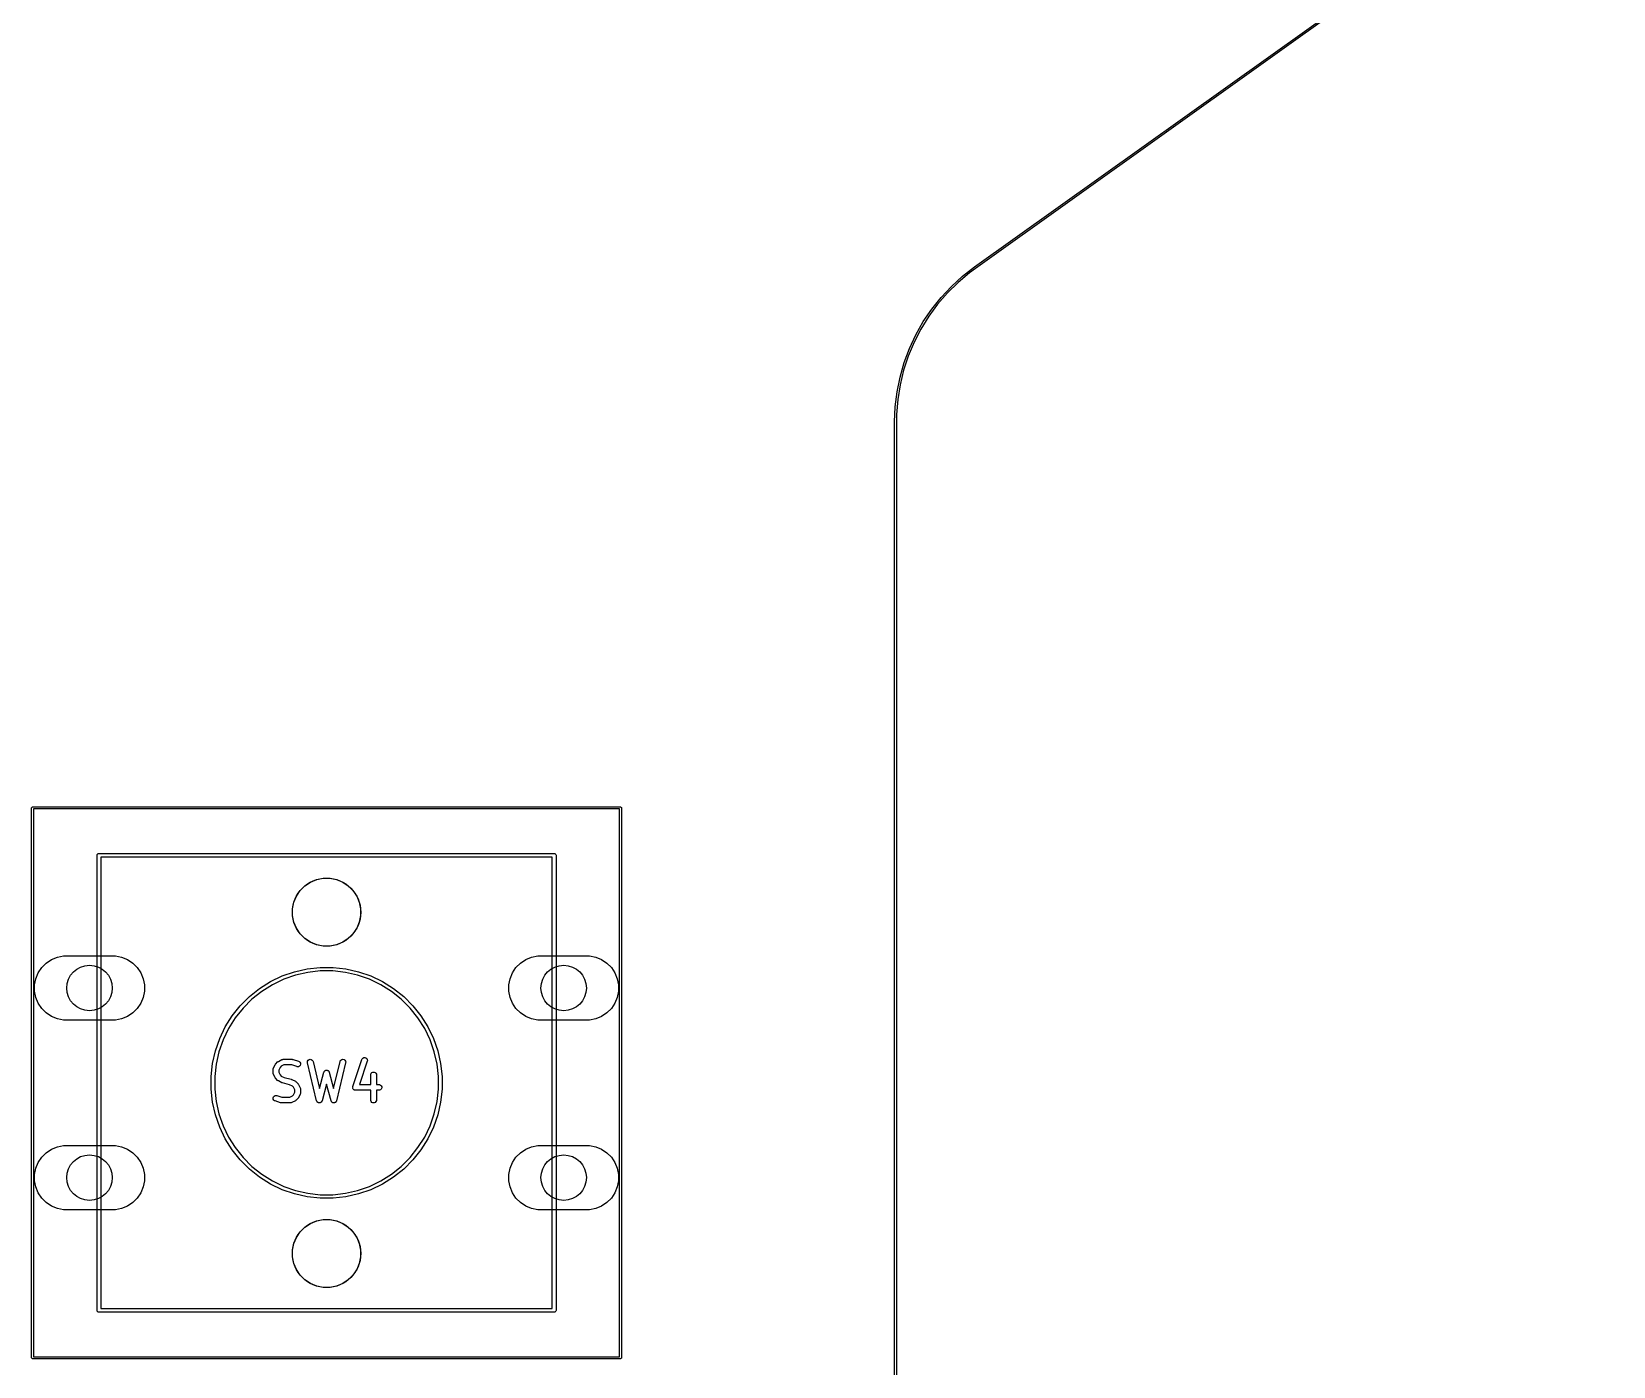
# Model space of a CAD drawing. Header units: millimetres. Extents: x 67 to 156, y -133 to -24.
# Drawn here: x 112.22 to 153.92, y -107.48 to -72.28 of the extents above; entities that cross this region are included whole.
import ezdxf

# ---------------------------------------------------------------- set-up
doc = ezdxf.new("R2010")
doc.units = ezdxf.units.MM
for name, color, linetype, true_color in [('B.Mask', 4, 'CONTINUOUS', 0x02ffee), ('Edge.Cuts', 254, 'CONTINUOUS', 0xd0d2cd), ('F.Courtyard', 6, 'CONTINUOUS', 0xff26e2), ('F.Fab', 9, 'CONTINUOUS', 0xafafaf), ('User.1', 9, 'CONTINUOUS', 0xc2c2c2)]:
    doc.layers.add(name, color=color, linetype=linetype, true_color=true_color)

msp = doc.modelspace()

# ---------------------------------------------------------------- linework, layer by layer
at = {"layer": 'B.Mask', "linetype": 'CONTINUOUS'}
for p, q in [((119.575743, -94.706271), (119.738744, -94.638754)), ((119.738744, -94.638754), (119.911785, -94.604334)), ((119.911785, -94.604334), (120.088215, -94.604334)), ((120.088215, -94.604334), (120.261256, -94.638754)), ((120.261256, -94.638754), (120.424257, -94.706271)), ((119.206271, -95.075743), (119.304291, -94.929046)), ((119.304291, -94.929046), (119.429046, -94.804291)), ((119.429046, -94.804291), (119.575743, -94.706271)), ((120.424257, -94.706271), (120.570954, -94.804291)), ((120.570954, -94.804291), (120.695709, -94.929046)), ((120.695709, -94.929046), (120.793729, -95.075743)), ((119.104334, -95.411785), (119.138754, -95.238744)), ((119.104334, -95.588215), (119.104334, -95.411785)), ((119.138754, -95.238744), (119.206271, -95.075743)), ((120.793729, -95.075743), (120.861246, -95.238744)), ((120.861246, -95.238744), (120.895666, -95.411785)), ((120.895666, -95.411785), (120.895666, -95.588215)), ((119.138754, -95.761256), (119.104334, -95.588215)), ((119.206271, -95.924257), (119.138754, -95.761256)), ((120.861246, -95.761256), (120.793729, -95.924257)), ((120.895666, -95.588215), (120.861246, -95.761256)), ((119.304291, -96.070954), (119.206271, -95.924257)), ((119.429046, -96.195709), (119.304291, -96.070954)), ((119.575743, -96.293729), (119.429046, -96.195709)), ((119.738744, -96.361246), (119.575743, -96.293729)), ((120.424257, -96.293729), (120.261256, -96.361246)), ((120.570954, -96.195709), (120.424257, -96.293729)), ((120.695709, -96.070954), (120.570954, -96.195709)), ((120.793729, -95.924257), (120.695709, -96.070954)), ((112.749313, -96.750367), (112.903258, -96.686601)), ((112.903258, -96.686601), (113.066685, -96.654093)), ((113.066685, -96.654093), (113.15, -96.65)), ((113.15, -96.65), (114.35, -96.65)), ((114.35, -96.65), (114.433315, -96.654093)), ((114.433315, -96.654093), (114.596742, -96.686601)), ((114.596742, -96.686601), (114.750687, -96.750367)), ((119.911785, -96.395666), (119.738744, -96.361246)), ((120.088215, -96.395666), (119.911785, -96.395666)), ((120.261256, -96.361246), (120.088215, -96.395666)), ((125.249313, -96.750367), (125.403258, -96.686601)), ((125.403258, -96.686601), (125.566685, -96.654093)), ((125.566685, -96.654093), (125.65, -96.65)), ((125.65, -96.65), (126.85, -96.65)), ((126.85, -96.65), (126.933315, -96.654093)), ((126.933315, -96.654093), (127.096742, -96.686601)), ((127.096742, -96.686601), (127.250687, -96.750367)), ((112.336601, -97.253258), (112.400367, -97.099313)), ((112.400367, -97.099313), (112.492941, -96.960766)), ((112.492941, -96.960766), (112.610766, -96.842941)), ((112.610766, -96.842941), (112.749313, -96.750367)), ((114.750687, -96.750367), (114.889234, -96.842941)), ((114.889234, -96.842941), (115.007059, -96.960766)), ((115.007059, -96.960766), (115.099633, -97.099313)), ((115.099633, -97.099313), (115.163399, -97.253258)), ((124.836601, -97.253258), (124.900367, -97.099313)), ((124.900367, -97.099313), (124.992941, -96.960766)), ((124.992941, -96.960766), (125.110766, -96.842941)), ((125.110766, -96.842941), (125.249313, -96.750367)), ((127.250687, -96.750367), (127.389234, -96.842941)), ((127.389234, -96.842941), (127.507059, -96.960766)), ((127.507059, -96.960766), (127.599633, -97.099313)), ((127.599633, -97.099313), (127.663399, -97.253258)), ((112.304093, -97.416685), (112.336601, -97.253258)), ((112.304093, -97.583315), (112.304093, -97.416685)), ((115.163399, -97.253258), (115.195907, -97.416685)), ((115.195907, -97.416685), (115.195907, -97.583315)), ((124.804093, -97.416685), (124.836601, -97.253258)), ((124.804093, -97.583315), (124.804093, -97.416685)), ((127.663399, -97.253258), (127.695907, -97.416685)), ((127.695907, -97.416685), (127.695907, -97.583315)), ((112.336601, -97.746742), (112.304093, -97.583315)), ((112.400367, -97.900687), (112.336601, -97.746742)), ((112.492941, -98.039234), (112.400367, -97.900687)), ((115.099633, -97.900687), (115.007059, -98.039234)), ((115.163399, -97.746742), (115.099633, -97.900687)), ((115.195907, -97.583315), (115.163399, -97.746742)), ((124.836601, -97.746742), (124.804093, -97.583315)), ((124.900367, -97.900687), (124.836601, -97.746742)), ((124.992941, -98.039234), (124.900367, -97.900687)), ((127.599633, -97.900687), (127.507059, -98.039234)), ((127.663399, -97.746742), (127.599633, -97.900687)), ((127.695907, -97.583315), (127.663399, -97.746742)), ((112.610766, -98.157059), (112.492941, -98.039234)), ((112.749313, -98.249633), (112.610766, -98.157059)), ((112.903258, -98.313399), (112.749313, -98.249633)), ((113.066685, -98.345907), (112.903258, -98.313399)), ((113.15, -98.35), (113.066685, -98.345907)), ((114.35, -98.35), (113.15, -98.35)), ((114.433315, -98.345907), (114.35, -98.35)), ((114.596742, -98.313399), (114.433315, -98.345907)), ((114.750687, -98.249633), (114.596742, -98.313399)), ((114.889234, -98.157059), (114.750687, -98.249633)), ((115.007059, -98.039234), (114.889234, -98.157059)), ((125.110766, -98.157059), (124.992941, -98.039234)), ((125.249313, -98.249633), (125.110766, -98.157059)), ((125.403258, -98.313399), (125.249313, -98.249633)), ((125.566685, -98.345907), (125.403258, -98.313399)), ((125.65, -98.35), (125.566685, -98.345907)), ((126.85, -98.35), (125.65, -98.35)), ((126.933315, -98.345907), (126.85, -98.35)), ((127.096742, -98.313399), (126.933315, -98.345907)), ((127.250687, -98.249633), (127.096742, -98.313399)), ((127.389234, -98.157059), (127.250687, -98.249633)), ((127.507059, -98.039234), (127.389234, -98.157059)), ((112.749313, -101.750367), (112.903258, -101.686601)), ((112.903258, -101.686601), (113.066685, -101.654093)), ((113.066685, -101.654093), (113.15, -101.65)), ((113.15, -101.65), (114.35, -101.65)), ((114.35, -101.65), (114.433315, -101.654093)), ((114.433315, -101.654093), (114.596742, -101.686601)), ((114.596742, -101.686601), (114.750687, -101.750367)), ((125.249313, -101.750367), (125.403258, -101.686601)), ((125.403258, -101.686601), (125.566685, -101.654093)), ((125.566685, -101.654093), (125.65, -101.65)), ((125.65, -101.65), (126.85, -101.65)), ((126.85, -101.65), (126.933315, -101.654093)), ((126.933315, -101.654093), (127.096742, -101.686601)), ((127.096742, -101.686601), (127.250687, -101.750367)), ((112.336601, -102.253258), (112.400367, -102.099313)), ((112.400367, -102.099313), (112.492941, -101.960766)), ((112.492941, -101.960766), (112.610766, -101.842941)), ((112.610766, -101.842941), (112.749313, -101.750367)), ((114.750687, -101.750367), (114.889234, -101.842941)), ((114.889234, -101.842941), (115.007059, -101.960766)), ((115.007059, -101.960766), (115.099633, -102.099313)), ((115.099633, -102.099313), (115.163399, -102.253258)), ((124.836601, -102.253258), (124.900367, -102.099313)), ((124.900367, -102.099313), (124.992941, -101.960766)), ((124.992941, -101.960766), (125.110766, -101.842941)), ((125.110766, -101.842941), (125.249313, -101.750367)), ((127.250687, -101.750367), (127.389234, -101.842941)), ((127.389234, -101.842941), (127.507059, -101.960766)), ((127.507059, -101.960766), (127.599633, -102.099313)), ((127.599633, -102.099313), (127.663399, -102.253258)), ((112.304093, -102.416685), (112.336601, -102.253258)), ((112.304093, -102.583315), (112.304093, -102.416685)), ((115.163399, -102.253258), (115.195907, -102.416685)), ((115.195907, -102.416685), (115.195907, -102.583315)), ((124.804093, -102.416685), (124.836601, -102.253258)), ((124.804093, -102.583315), (124.804093, -102.416685)), ((127.663399, -102.253258), (127.695907, -102.416685)), ((127.695907, -102.416685), (127.695907, -102.583315)), ((112.336601, -102.746742), (112.304093, -102.583315)), ((112.400367, -102.900687), (112.336601, -102.746742)), ((112.492941, -103.039234), (112.400367, -102.900687)), ((115.099633, -102.900687), (115.007059, -103.039234)), ((115.163399, -102.746742), (115.099633, -102.900687)), ((115.195907, -102.583315), (115.163399, -102.746742)), ((124.836601, -102.746742), (124.804093, -102.583315)), ((124.900367, -102.900687), (124.836601, -102.746742)), ((124.992941, -103.039234), (124.900367, -102.900687)), ((127.599633, -102.900687), (127.507059, -103.039234)), ((127.663399, -102.746742), (127.599633, -102.900687)), ((127.695907, -102.583315), (127.663399, -102.746742)), ((112.610766, -103.157059), (112.492941, -103.039234)), ((112.749313, -103.249633), (112.610766, -103.157059)), ((112.903258, -103.313399), (112.749313, -103.249633)), ((113.066685, -103.345907), (112.903258, -103.313399)), ((113.15, -103.35), (113.066685, -103.345907)), ((114.35, -103.35), (113.15, -103.35)), ((114.433315, -103.345907), (114.35, -103.35)), ((114.596742, -103.313399), (114.433315, -103.345907)), ((114.750687, -103.249633), (114.596742, -103.313399)), ((114.889234, -103.157059), (114.750687, -103.249633)), ((115.007059, -103.039234), (114.889234, -103.157059)), ((125.110766, -103.157059), (124.992941, -103.039234)), ((125.249313, -103.249633), (125.110766, -103.157059)), ((125.403258, -103.313399), (125.249313, -103.249633)), ((125.566685, -103.345907), (125.403258, -103.313399)), ((125.65, -103.35), (125.566685, -103.345907)), ((126.85, -103.35), (125.65, -103.35)), ((126.933315, -103.345907), (126.85, -103.35)), ((127.096742, -103.313399), (126.933315, -103.345907)), ((127.250687, -103.249633), (127.096742, -103.313399)), ((127.389234, -103.157059), (127.250687, -103.249633)), ((127.507059, -103.039234), (127.389234, -103.157059)), ((119.304291, -103.929046), (119.429046, -103.804291)), ((119.429046, -103.804291), (119.575743, -103.706271)), ((119.575743, -103.706271), (119.738744, -103.638754)), ((119.738744, -103.638754), (119.911785, -103.604334)), ((119.911785, -103.604334), (120.088215, -103.604334)), ((120.088215, -103.604334), (120.261256, -103.638754)), ((120.261256, -103.638754), (120.424257, -103.706271)), ((120.424257, -103.706271), (120.570954, -103.804291)), ((120.570954, -103.804291), (120.695709, -103.929046)), ((119.104334, -104.411785), (119.138754, -104.238744)), ((119.138754, -104.238744), (119.206271, -104.075743)), ((119.206271, -104.075743), (119.304291, -103.929046)), ((120.695709, -103.929046), (120.793729, -104.075743)), ((120.793729, -104.075743), (120.861246, -104.238744)), ((120.861246, -104.238744), (120.895666, -104.411785)), ((119.104334, -104.588215), (119.104334, -104.411785)), ((119.138754, -104.761256), (119.104334, -104.588215)), ((120.895666, -104.588215), (120.861246, -104.761256)), ((120.895666, -104.411785), (120.895666, -104.588215)), ((119.206271, -104.924257), (119.138754, -104.761256)), ((119.304291, -105.070954), (119.206271, -104.924257)), ((119.429046, -105.195709), (119.304291, -105.070954)), ((120.695709, -105.070954), (120.570954, -105.195709)), ((120.793729, -104.924257), (120.695709, -105.070954)), ((120.861246, -104.761256), (120.793729, -104.924257)), ((119.575743, -105.293729), (119.429046, -105.195709)), ((119.738744, -105.361246), (119.575743, -105.293729)), ((119.911785, -105.395666), (119.738744, -105.361246)), ((120.088215, -105.395666), (119.911785, -105.395666)), ((120.261256, -105.361246), (120.088215, -105.395666)), ((120.424257, -105.293729), (120.261256, -105.361246)), ((120.570954, -105.195709), (120.424257, -105.293729))]:
    msp.add_line(p, q, dxfattribs=at)
at = {"layer": 'B.Mask'}
for centre, radius in [((120, -95.5), 0.9), ((120, -95.5), 0.899999), ((113.75, -97.5), 0.6), ((113.75, -97.5), 0.6), ((126.25, -97.5), 0.6), ((126.25, -97.5), 0.6), ((113.75, -102.5), 0.6), ((113.75, -102.5), 0.6), ((126.25, -102.5), 0.6), ((126.25, -102.5), 0.6), ((120, -104.5), 0.9), ((120, -104.5), 0.899999)]:
    msp.add_circle(centre, radius, dxfattribs=at)
at = {"layer": 'Edge.Cuts', "linetype": 'CONTINUOUS'}
for p, q in [((137.079278, -78.484079), (153.89166, -66.475235)), ((153.920722, -66.515921), (137.10834, -78.524765)), ((136.470763, -78.996068), (136.764876, -78.728016)), ((136.947899, -78.639328), (136.646194, -78.893175)), ((136.764876, -78.728016), (137.079278, -78.484079)), ((137.10834, -78.524765), (136.947899, -78.639328)), ((136.365522, -79.170099), (136.107642, -79.468365)), ((136.198783, -79.286551), (136.470763, -78.996068)), ((136.646194, -78.893175), (136.365522, -79.170099)), ((135.727893, -79.927399), (135.950641, -79.597645)), ((136.107642, -79.468365), (135.874173, -79.7861)), ((135.950641, -79.597645), (136.198783, -79.286551)), ((135.531937, -80.273744), (135.727893, -79.927399)), ((135.874173, -79.7861), (135.666577, -80.121314)), ((135.486158, -80.471903), (135.334046, -80.83567)), ((135.364001, -80.634509), (135.531937, -80.273744)), ((135.666577, -80.121314), (135.486158, -80.471903)), ((135.334046, -80.83567), (135.211195, -81.210332)), ((135.225139, -81.007432), (135.364001, -80.634509)), ((135.116221, -81.390173), (135.225139, -81.007432)), ((135.211195, -81.210332), (135.118376, -81.59354)), ((135.03793, -81.780333), (135.116221, -81.390173)), ((135.118376, -81.59354), (135.056171, -81.982892)), ((134.990758, -82.175464), (135.03793, -81.780333)), ((135.056171, -81.982892), (135.024969, -82.375944)), ((134.975, -82.573089), (134.990758, -82.175464)), ((135.024969, -82.375944), (135.025, -82.573089)), ((134.975, -128), (134.975, -82.573089)), ((135.025, -82.573089), (135.025, -128))]:
    msp.add_line(p, q, dxfattribs=at)
at = {"layer": 'Edge.Cuts'}
for centre, radius in [((120, -95.5), 0.9), ((120, -95.5), 0.899999), ((113.75, -97.5), 0.6), ((113.75, -97.5), 0.6), ((126.25, -97.5), 0.6), ((126.25, -97.5), 0.6), ((113.75, -102.5), 0.6), ((113.75, -102.5), 0.6), ((126.25, -102.5), 0.6), ((126.25, -102.5), 0.6), ((120, -104.5), 0.9), ((120, -104.5), 0.899999)]:
    msp.add_circle(centre, radius, dxfattribs=at)
at = {"layer": 'F.Courtyard', "linetype": 'CONTINUOUS'}
for p, q in [((112.225, -92.75), (112.226903, -92.740433)), ((112.225, -107.25), (112.225, -92.75)), ((112.226903, -92.740433), (112.240433, -92.726903)), ((112.240433, -92.726903), (112.25, -92.725)), ((112.25, -92.725), (127.75, -92.725)), ((112.275, -92.775), (112.275, -107.225)), ((127.725, -92.775), (112.275, -92.775)), ((127.725, -107.225), (127.725, -92.775)), ((127.75, -92.725), (127.759567, -92.726903)), ((127.759567, -92.726903), (127.773097, -92.740433)), ((127.773097, -92.740433), (127.775, -92.75)), ((127.775, -92.75), (127.775, -107.25)), ((112.226903, -107.259567), (112.225, -107.25)), ((112.240433, -107.273097), (112.226903, -107.259567)), ((112.25, -107.275), (112.240433, -107.273097)), ((127.75, -107.275), (112.25, -107.275)), ((112.275, -107.225), (127.725, -107.225)), ((127.759567, -107.273097), (127.75, -107.275)), ((127.773097, -107.259567), (127.759567, -107.273097)), ((127.775, -107.25), (127.773097, -107.259567))]:
    msp.add_line(p, q, dxfattribs=at)
at = {"layer": 'F.Courtyard'}
for centre, radius in [((120, -95.5), 0.9), ((120, -95.5), 0.899999), ((113.75, -97.5), 0.6), ((113.75, -97.5), 0.6), ((126.25, -97.5), 0.6), ((126.25, -97.5), 0.6), ((113.75, -102.5), 0.6), ((113.75, -102.5), 0.6), ((126.25, -102.5), 0.6), ((126.25, -102.5), 0.6), ((120, -104.5), 0.9), ((120, -104.5), 0.899999)]:
    msp.add_circle(centre, radius, dxfattribs=at)
at = {"layer": 'F.Fab', "linetype": 'CONTINUOUS'}
for p, q in [((113.95, -94), (113.953806, -93.980866)), ((113.95, -106), (113.95, -94)), ((113.953806, -93.980866), (113.980866, -93.953806)), ((113.980866, -93.953806), (114, -93.95)), ((114, -93.95), (126, -93.95)), ((114.05, -94.05), (114.05, -105.95)), ((125.95, -94.05), (114.05, -94.05)), ((125.95, -105.95), (125.95, -94.05)), ((126, -93.95), (126.019134, -93.953806)), ((126.019134, -93.953806), (126.046194, -93.980866)), ((126.046194, -93.980866), (126.05, -94)), ((126.05, -94), (126.05, -106)), ((118.832816, -97.182167), (119.155652, -97.069202)), ((119.155652, -97.069202), (119.489106, -96.993093)), ((119.505078, -97.087098), (119.182049, -97.160828)), ((119.489106, -96.993093), (119.828985, -96.954798)), ((119.834332, -97.05), (119.505078, -97.087098)), ((119.828985, -96.954798), (120.171015, -96.954798)), ((120.165668, -97.05), (119.834332, -97.05)), ((120.494922, -97.087098), (120.165668, -97.05)), ((120.171015, -96.954798), (120.510894, -96.993093)), ((120.817951, -97.160828), (120.494922, -97.087098)), ((120.510894, -96.993093), (120.844348, -97.069202)), ((120.844348, -97.069202), (121.167184, -97.182167)), ((117.967643, -97.725791), (118.235053, -97.512539)), ((118.235053, -97.512539), (118.524657, -97.330569)), ((118.570781, -97.414023), (118.29023, -97.590305)), ((118.524657, -97.330569), (118.832816, -97.182167)), ((118.869305, -97.270261), (118.570781, -97.414023)), ((119.182049, -97.160828), (118.869305, -97.270261)), ((121.130695, -97.270261), (120.817951, -97.160828)), ((121.429219, -97.414023), (121.130695, -97.270261)), ((121.167184, -97.182167), (121.475343, -97.330569)), ((121.70977, -97.590305), (121.429219, -97.414023)), ((121.475343, -97.330569), (121.764947, -97.512539)), ((121.764947, -97.512539), (122.032357, -97.725791)), ((117.512539, -98.235053), (117.725791, -97.967643)), ((117.725791, -97.967643), (117.967643, -97.725791)), ((118.03118, -97.79689), (117.79689, -98.03118)), ((118.29023, -97.590305), (118.03118, -97.79689)), ((121.96882, -97.79689), (121.70977, -97.590305)), ((122.20311, -98.03118), (121.96882, -97.79689)), ((122.032357, -97.725791), (122.274209, -97.967643)), ((122.274209, -97.967643), (122.487461, -98.235053)), ((117.330569, -98.524657), (117.512539, -98.235053)), ((117.590305, -98.29023), (117.414023, -98.570781)), ((117.79689, -98.03118), (117.590305, -98.29023)), ((122.409695, -98.29023), (122.20311, -98.03118)), ((122.585977, -98.570781), (122.409695, -98.29023)), ((122.487461, -98.235053), (122.669431, -98.524657)), ((117.182167, -98.832816), (117.330569, -98.524657)), ((117.414023, -98.570781), (117.270261, -98.869305)), ((122.729739, -98.869305), (122.585977, -98.570781)), ((122.669431, -98.524657), (122.817833, -98.832816)), ((116.993093, -99.489106), (117.069202, -99.155652)), ((117.069202, -99.155652), (117.182167, -98.832816)), ((117.160828, -99.182049), (117.087098, -99.505078)), ((117.270261, -98.869305), (117.160828, -99.182049)), ((122.839172, -99.182049), (122.729739, -98.869305)), ((122.817833, -98.832816), (122.930798, -99.155652)), ((122.912902, -99.505078), (122.839172, -99.182049)), ((122.930798, -99.155652), (123.006907, -99.489106)), ((116.954798, -99.828985), (116.993093, -99.489106)), ((117.087098, -99.505078), (117.05, -99.834332)), ((118.591667, -99.645295), (118.593108, -99.630663)), ((118.591667, -99.740533), (118.591667, -99.645295)), ((118.593108, -99.630663), (118.594139, -99.628173)), ((118.594139, -99.628173), (118.59433, -99.625486)), ((118.59433, -99.625486), (118.599585, -99.611754)), ((118.599585, -99.611754), (118.647204, -99.516516)), ((118.647204, -99.516516), (118.651168, -99.510216)), ((118.651168, -99.510216), (118.651926, -99.508389)), ((118.651926, -99.508389), (118.653614, -99.506332)), ((118.653614, -99.506332), (118.655036, -99.504073)), ((118.655036, -99.504073), (118.656534, -99.502773)), ((118.656534, -99.502773), (118.661253, -99.497024)), ((118.661253, -99.497024), (118.708872, -99.449405)), ((118.708872, -99.449405), (118.714621, -99.444686)), ((118.714621, -99.444686), (118.715921, -99.443188)), ((118.715921, -99.443188), (118.71818, -99.441766)), ((118.71818, -99.441766), (118.720237, -99.440078)), ((118.720237, -99.440078), (118.722064, -99.43932)), ((118.722064, -99.43932), (118.728364, -99.435356)), ((118.728364, -99.435356), (118.823602, -99.387737)), ((118.775925, -99.594484), (118.741667, -99.663)), ((118.806332, -99.564077), (118.775925, -99.594484)), ((118.874848, -99.529819), (118.806332, -99.564077)), ((118.823602, -99.387737), (118.837333, -99.382482)), ((118.837333, -99.382482), (118.840022, -99.38229)), ((118.840022, -99.38229), (118.842511, -99.38126)), ((118.842511, -99.38126), (118.857143, -99.379819)), ((118.857143, -99.379819), (119.095238, -99.379819)), ((119.083068, -99.529819), (118.874848, -99.529819)), ((119.214377, -99.573589), (119.083068, -99.529819)), ((119.095238, -99.379819), (119.102643, -99.380548)), ((119.102643, -99.380548), (119.104618, -99.380408)), ((119.104618, -99.380408), (119.107215, -99.380998)), ((119.107215, -99.380998), (119.10987, -99.38126)), ((119.10987, -99.38126), (119.111701, -99.382018)), ((119.111701, -99.382018), (119.118955, -99.383668)), ((119.118955, -99.383668), (119.261812, -99.431287)), ((119.228714, -99.576849), (119.214377, -99.573589)), ((119.257904, -99.574774), (119.228714, -99.576849)), ((119.284078, -99.561688), (119.257904, -99.574774)), ((119.261812, -99.431287), (119.275237, -99.437281)), ((119.275237, -99.437281), (119.297344, -99.456455)), ((119.303252, -99.53958), (119.284078, -99.561688)), ((119.297344, -99.456455), (119.310431, -99.482628)), ((119.312506, -99.511818), (119.303252, -99.53958)), ((119.310431, -99.482628), (119.312506, -99.511818)), ((119.496481, -99.457623), (119.501114, -99.428728)), ((119.498469, -99.472191), (119.496481, -99.457623)), ((119.736564, -100.472191), (119.498469, -99.472191)), ((119.501114, -99.428728), (119.51645, -99.403806)), ((119.51645, -99.403806), (119.540157, -99.386649)), ((119.540157, -99.386649), (119.568625, -99.379871)), ((119.568625, -99.379871), (119.59752, -99.384504)), ((119.59752, -99.384504), (119.622442, -99.39984)), ((119.622442, -99.39984), (119.639599, -99.423547)), ((119.639599, -99.423547), (119.644389, -99.437447)), ((119.644389, -99.437447), (119.81364, -100.148303)), ((120.186359, -100.148303), (120.355612, -99.437448)), ((120.501532, -99.472191), (120.263436, -100.472191)), ((120.355612, -99.437448), (120.360402, -99.423547)), ((120.360402, -99.423547), (120.377559, -99.39984)), ((120.377559, -99.39984), (120.402481, -99.384504)), ((120.402481, -99.384504), (120.431376, -99.379871)), ((120.431376, -99.379871), (120.459844, -99.38665)), ((120.459844, -99.38665), (120.483551, -99.403806)), ((120.483551, -99.403806), (120.498887, -99.428728)), ((120.498887, -99.428728), (120.50352, -99.457623)), ((120.50352, -99.457623), (120.501532, -99.472191)), ((120.690754, -100.097768), (120.928849, -99.383483)), ((121.071151, -99.430918), (120.865962, -100.046485)), ((120.928849, -99.383483), (120.934843, -99.370058)), ((120.934843, -99.370058), (120.954017, -99.347951)), ((120.954017, -99.347951), (120.98019, -99.334864)), ((120.98019, -99.334864), (121.00938, -99.332789)), ((121.00938, -99.332789), (121.037142, -99.342043)), ((121.037142, -99.342043), (121.05925, -99.361217)), ((121.05925, -99.361217), (121.072336, -99.387391)), ((121.074411, -99.416581), (121.071151, -99.430918)), ((121.072336, -99.387391), (121.074411, -99.416581)), ((122.95, -99.834332), (122.912902, -99.505078)), ((123.006907, -99.489106), (123.045202, -99.828985)), ((116.954798, -99.834332), (116.954798, -99.828985)), ((116.954798, -100.171015), (116.954798, -99.834332)), ((117.05, -99.834332), (117.05, -100.165668)), ((118.593108, -99.755165), (118.591667, -99.740533)), ((118.594139, -99.757654), (118.593108, -99.755165)), ((118.59433, -99.760342), (118.594139, -99.757654)), ((118.599585, -99.774074), (118.59433, -99.760342)), ((118.647204, -99.869312), (118.599585, -99.774074)), ((118.651168, -99.875611), (118.647204, -99.869312)), ((118.651926, -99.877439), (118.651168, -99.875611)), ((118.653614, -99.879495), (118.651926, -99.877439)), ((118.655036, -99.881755), (118.653614, -99.879495)), ((118.656534, -99.883054), (118.655036, -99.881755)), ((118.661253, -99.888804), (118.656534, -99.883054)), ((118.708872, -99.936423), (118.661253, -99.888804)), ((118.714621, -99.941141), (118.708872, -99.936423)), ((118.715921, -99.94264), (118.714621, -99.941141)), ((118.71818, -99.944061), (118.715921, -99.94264)), ((118.720237, -99.94575), (118.71818, -99.944061)), ((118.722064, -99.946507), (118.720237, -99.94575)), ((118.728364, -99.950472), (118.722064, -99.946507)), ((118.823602, -99.998091), (118.728364, -99.950472)), ((118.741667, -99.663), (118.741667, -99.722828)), ((118.741667, -99.722828), (118.775925, -99.791344)), ((118.775925, -99.791344), (118.806332, -99.821751)), ((118.806332, -99.821751), (118.883319, -99.860244)), ((118.824671, -99.9985), (118.823602, -99.998091)), ((118.825107, -99.998823), (118.824671, -99.9985)), ((118.831243, -100.001015), (118.825107, -99.998823)), ((118.837333, -100.003346), (118.831243, -100.001015)), ((118.837873, -100.003384), (118.837333, -100.003346)), ((118.838953, -100.00377), (118.837873, -100.003384)), ((119.021443, -100.049392), (118.838953, -100.00377)), ((118.883319, -99.860244), (119.065809, -99.905867)), ((119.09843, -100.087886), (119.021443, -100.049392)), ((119.065809, -99.905867), (119.066888, -99.906252)), ((119.066888, -99.906252), (119.067428, -99.906291)), ((119.067428, -99.906291), (119.073509, -99.908618)), ((119.073509, -99.908618), (119.079655, -99.910814)), ((119.079655, -99.910814), (119.08009, -99.911136)), ((119.08009, -99.911136), (119.08116, -99.911546)), ((119.08116, -99.911546), (119.176398, -99.959165)), ((119.176398, -99.959165), (119.182697, -99.963129)), ((119.182697, -99.963129), (119.184525, -99.963887)), ((119.184525, -99.963887), (119.186581, -99.965575)), ((119.186581, -99.965575), (119.188841, -99.966997)), ((119.188841, -99.966997), (119.19014, -99.968495)), ((119.19014, -99.968495), (119.19589, -99.973214)), ((119.19589, -99.973214), (119.243509, -100.020833)), ((119.243509, -100.020833), (119.248227, -100.026582)), ((119.248227, -100.026582), (119.249726, -100.027882)), ((119.249726, -100.027882), (119.251147, -100.030141)), ((119.251147, -100.030141), (119.252836, -100.032198)), ((119.252836, -100.032198), (119.253593, -100.034025)), ((119.253593, -100.034025), (119.257558, -100.040325)), ((119.257558, -100.040325), (119.305177, -100.135563)), ((119.81364, -100.148303), (119.927532, -99.721208)), ((119.999999, -100.031613), (119.881992, -100.474144)), ((119.927532, -99.721208), (119.928817, -99.717779)), ((119.928817, -99.717779), (119.929009, -99.71634)), ((119.929009, -99.71634), (119.929998, -99.71463)), ((119.929998, -99.71463), (119.932695, -99.707441)), ((119.932695, -99.707441), (119.938712, -99.69958)), ((119.938712, -99.69958), (119.943671, -99.691015)), ((119.943671, -99.691015), (119.947528, -99.688062)), ((119.947528, -99.688062), (119.950482, -99.684204)), ((119.950482, -99.684204), (119.959049, -99.679243)), ((119.959049, -99.679243), (119.966909, -99.673228)), ((119.966909, -99.673228), (119.971601, -99.671976)), ((119.971601, -99.671976), (119.975807, -99.669542)), ((119.975807, -99.669542), (119.985624, -99.668237)), ((119.985624, -99.668237), (119.995185, -99.665688)), ((119.995185, -99.665688), (119.999997, -99.666327)), ((119.999997, -99.666327), (120.004816, -99.665687)), ((120.118008, -100.474144), (119.999999, -100.031613)), ((120.004816, -99.665687), (120.014386, -99.668239)), ((120.014386, -99.668239), (120.024193, -99.669542)), ((120.024193, -99.669542), (120.028394, -99.671974)), ((120.028394, -99.671974), (120.033091, -99.673227)), ((120.033091, -99.673227), (120.040953, -99.679245)), ((120.040953, -99.679245), (120.049518, -99.684204)), ((120.049518, -99.684204), (120.05247, -99.688061)), ((120.05247, -99.688061), (120.056329, -99.691015)), ((120.056329, -99.691015), (120.06129, -99.699583)), ((120.06129, -99.699583), (120.067305, -99.707442)), ((120.067305, -99.707442), (120.069999, -99.714626)), ((120.069999, -99.714626), (120.070991, -99.716339)), ((120.070991, -99.716339), (120.071182, -99.71778)), ((120.071182, -99.71778), (120.072468, -99.721208)), ((120.072468, -99.721208), (120.186359, -100.148303)), ((120.865962, -100.046485), (121.163095, -100.046485)), ((121.163095, -99.788152), (121.164536, -99.77352)), ((121.163095, -100.046485), (121.163095, -99.788152)), ((121.164536, -99.77352), (121.175735, -99.746484)), ((121.175735, -99.746484), (121.196427, -99.725792)), ((121.196427, -99.725792), (121.223463, -99.714593)), ((121.223463, -99.714593), (121.252727, -99.714593)), ((121.252727, -99.714593), (121.279763, -99.725792)), ((121.279763, -99.725792), (121.300455, -99.746484)), ((121.300455, -99.746484), (121.311654, -99.77352)), ((121.311654, -99.77352), (121.313095, -99.788152)), ((121.313095, -99.788152), (121.313095, -100.046485)), ((121.313095, -100.046485), (121.380952, -100.046485)), ((121.380952, -100.046485), (121.395584, -100.047926)), ((121.395584, -100.047926), (121.42262, -100.059125)), ((121.42262, -100.059125), (121.443312, -100.079817)), ((122.95, -100.165668), (122.95, -99.834332)), ((123.045202, -99.828985), (123.045202, -100.171015)), ((116.993093, -100.510894), (116.954798, -100.171015)), ((117.05, -100.165668), (117.087098, -100.494922)), ((118.592256, -100.39782), (118.60151, -100.370057)), ((118.594331, -100.42701), (118.592256, -100.39782)), ((118.607417, -100.453183), (118.594331, -100.42701)), ((118.60151, -100.370057), (118.620684, -100.34795)), ((118.629524, -100.472357), (118.607417, -100.453183)), ((118.620684, -100.34795), (118.646857, -100.334864)), ((118.64295, -100.478351), (118.629524, -100.472357)), ((118.785806, -100.52597), (118.64295, -100.478351)), ((118.646857, -100.334864), (118.676047, -100.332789)), ((118.676047, -100.332789), (118.690384, -100.336049)), ((118.690384, -100.336049), (118.821694, -100.379819)), ((118.821694, -100.379819), (119.029914, -100.379819)), ((119.029914, -100.379819), (119.098429, -100.345561)), ((119.176398, -100.474282), (119.08116, -100.521901)), ((119.098429, -100.345561), (119.128836, -100.315153)), ((119.128837, -100.118293), (119.09843, -100.087886)), ((119.128836, -100.315153), (119.163095, -100.246637)), ((119.163095, -100.186809), (119.128837, -100.118293)), ((119.163095, -100.246637), (119.163095, -100.186809)), ((119.182697, -100.470317), (119.176398, -100.474282)), ((119.184525, -100.46956), (119.182697, -100.470317)), ((119.186581, -100.467872), (119.184525, -100.46956)), ((119.188841, -100.46645), (119.186581, -100.467872)), ((119.190141, -100.46495), (119.188841, -100.46645)), ((119.195891, -100.460232), (119.190141, -100.46495)), ((119.243509, -100.412613), (119.195891, -100.460232)), ((119.248227, -100.406863), (119.243509, -100.412613)), ((119.249726, -100.405564), (119.248227, -100.406863)), ((119.251147, -100.403305), (119.249726, -100.405564)), ((119.252837, -100.401247), (119.251147, -100.403305)), ((119.253594, -100.399417), (119.252837, -100.401247)), ((119.257558, -100.393121), (119.253594, -100.399417)), ((119.305177, -100.297883), (119.257558, -100.393121)), ((119.305177, -100.135563), (119.310432, -100.149294)), ((119.310432, -100.284152), (119.305177, -100.297883)), ((119.310432, -100.149294), (119.310623, -100.151983)), ((119.310623, -100.281462), (119.310432, -100.284152)), ((119.310623, -100.151983), (119.311654, -100.154472)), ((119.311654, -100.278974), (119.310623, -100.281462)), ((119.311654, -100.154472), (119.313095, -100.169104)), ((119.313095, -100.264342), (119.311654, -100.278974)), ((119.313095, -100.169104), (119.313095, -100.264342)), ((119.738293, -100.47721), (119.736564, -100.472191)), ((119.738533, -100.479012), (119.738293, -100.47721)), ((119.739475, -100.48064), (119.738533, -100.479012)), ((119.741354, -100.486091), (119.739475, -100.48064)), ((119.74774, -100.494915), (119.741354, -100.486091)), ((119.878854, -100.48251), (119.876829, -100.48791)), ((119.879839, -100.48091), (119.878854, -100.48251)), ((119.880126, -100.479118), (119.879839, -100.48091)), ((119.881992, -100.474144), (119.880126, -100.479118)), ((120.119873, -100.479119), (120.118008, -100.474144)), ((120.120161, -100.48091), (120.119873, -100.479119)), ((120.121145, -100.482509), (120.120161, -100.48091)), ((120.123171, -100.487911), (120.121145, -100.482509)), ((120.258646, -100.486091), (120.25226, -100.494914)), ((120.260523, -100.480642), (120.258646, -100.486091)), ((120.261467, -100.479013), (120.260523, -100.480642)), ((120.261706, -100.477209), (120.261467, -100.479013)), ((120.263436, -100.472191), (120.261706, -100.477209)), ((120.687494, -100.112105), (120.688346, -100.108358)), ((120.688346, -100.12409), (120.687494, -100.112105)), ((120.688346, -100.106853), (120.689104, -100.105021)), ((120.688346, -100.108358), (120.688346, -100.106853)), ((120.688346, -100.136117), (120.688346, -100.12409)), ((120.689378, -100.138608), (120.688346, -100.136117)), ((120.689104, -100.105021), (120.690754, -100.097768)), ((120.689569, -100.141295), (120.689378, -100.138608)), ((120.694943, -100.152044), (120.689569, -100.141295)), ((120.699545, -100.163153), (120.694943, -100.152044)), ((120.70145, -100.165058), (120.699545, -100.163153)), ((120.702655, -100.167468), (120.70145, -100.165058)), ((120.711737, -100.175345), (120.702655, -100.167468)), ((120.720237, -100.183845), (120.711737, -100.175345)), ((120.722725, -100.184875), (120.720237, -100.183845)), ((120.724762, -100.186642), (120.722725, -100.184875)), ((120.736165, -100.190443), (120.724762, -100.186642)), ((120.747273, -100.195044), (120.736165, -100.190443)), ((120.751099, -100.19542), (120.747273, -100.195044)), ((120.752525, -100.195896), (120.751099, -100.19542)), ((120.754499, -100.195755), (120.752525, -100.195896)), ((120.761905, -100.196485), (120.754499, -100.195755)), ((121.163095, -100.196485), (120.761905, -100.196485)), ((121.163095, -100.454819), (121.163095, -100.196485)), ((121.164536, -100.469451), (121.163095, -100.454819)), ((121.175735, -100.496487), (121.164536, -100.469451)), ((121.311654, -100.469451), (121.300455, -100.496487)), ((121.313095, -100.454819), (121.311654, -100.469451)), ((121.380952, -100.196485), (121.313095, -100.196485)), ((121.313095, -100.196485), (121.313095, -100.454819)), ((121.395584, -100.195044), (121.380952, -100.196485)), ((121.42262, -100.183845), (121.395584, -100.195044)), ((121.443312, -100.163153), (121.42262, -100.183845)), ((121.443312, -100.079817), (121.454511, -100.106853)), ((121.454511, -100.136117), (121.443312, -100.163153)), ((121.454511, -100.106853), (121.454511, -100.136117)), ((122.912902, -100.494922), (122.95, -100.165668)), ((123.045202, -100.171015), (123.006907, -100.510894)), ((117.069202, -100.844348), (116.993093, -100.510894)), ((117.182167, -101.167184), (117.069202, -100.844348)), ((117.087098, -100.494922), (117.160828, -100.817951)), ((117.160828, -100.817951), (117.270261, -101.130695)), ((118.793061, -100.527619), (118.785806, -100.52597)), ((118.794892, -100.528378), (118.793061, -100.527619)), ((118.797545, -100.528639), (118.794892, -100.528378)), ((118.800143, -100.52923), (118.797545, -100.528639)), ((118.802117, -100.529089), (118.800143, -100.52923)), ((118.809524, -100.529819), (118.802117, -100.529089)), ((119.047619, -100.529819), (118.809524, -100.529819)), ((119.062251, -100.528378), (119.047619, -100.529819)), ((119.06474, -100.527346), (119.062251, -100.528378)), ((119.067428, -100.527156), (119.06474, -100.527346)), ((119.08116, -100.521901), (119.067428, -100.527156)), ((119.753195, -100.504337), (119.74774, -100.494915)), ((119.756252, -100.506677), (119.753195, -100.504337)), ((119.758511, -100.509798), (119.756252, -100.506677)), ((119.767786, -100.515505), (119.758511, -100.509798)), ((119.776433, -100.522124), (119.767786, -100.515505)), ((119.780153, -100.523116), (119.776433, -100.522124)), ((119.783433, -100.525134), (119.780153, -100.523116)), ((119.794187, -100.526858), (119.783433, -100.525134)), ((119.804709, -100.529664), (119.794187, -100.526858)), ((119.808524, -100.529157), (119.804709, -100.529664)), ((119.812328, -100.529767), (119.808524, -100.529157)), ((119.822926, -100.527243), (119.812328, -100.529767)), ((119.833717, -100.52581), (119.822926, -100.527243)), ((119.837048, -100.523881), (119.833717, -100.52581)), ((119.840796, -100.522989), (119.837048, -100.523881)), ((119.84962, -100.516602), (119.840796, -100.522989)), ((119.859042, -100.511148), (119.84962, -100.516602)), ((119.861382, -100.50809), (119.859042, -100.511148)), ((119.864503, -100.505832), (119.861382, -100.50809)), ((119.87021, -100.496556), (119.864503, -100.505832)), ((119.876829, -100.48791), (119.87021, -100.496556)), ((120.129791, -100.496559), (120.123171, -100.487911)), ((120.135497, -100.505832), (120.129791, -100.496559)), ((120.138617, -100.50809), (120.135497, -100.505832)), ((120.140958, -100.511148), (120.138617, -100.50809)), ((120.150379, -100.516602), (120.140958, -100.511148)), ((120.159204, -100.522989), (120.150379, -100.516602)), ((120.162951, -100.523881), (120.159204, -100.522989)), ((120.166283, -100.52581), (120.162951, -100.523881)), ((120.177076, -100.527244), (120.166283, -100.52581)), ((120.187672, -100.529767), (120.177076, -100.527244)), ((120.191473, -100.529157), (120.187672, -100.529767)), ((120.195292, -100.529665), (120.191473, -100.529157)), ((120.205823, -100.526856), (120.195292, -100.529665)), ((120.216567, -100.525134), (120.205823, -100.526856)), ((120.219843, -100.523118), (120.216567, -100.525134)), ((120.223567, -100.522125), (120.219843, -100.523118)), ((120.232217, -100.515503), (120.223567, -100.522125)), ((120.241489, -100.509798), (120.232217, -100.515503)), ((120.243747, -100.506677), (120.241489, -100.509798)), ((120.246805, -100.504337), (120.243747, -100.506677)), ((120.25226, -100.494914), (120.246805, -100.504337)), ((121.196427, -100.517179), (121.175735, -100.496487)), ((121.223463, -100.528378), (121.196427, -100.517179)), ((121.252727, -100.528378), (121.223463, -100.528378)), ((121.279763, -100.517179), (121.252727, -100.528378)), ((121.300455, -100.496487), (121.279763, -100.517179)), ((122.729739, -101.130695), (122.839172, -100.817951)), ((122.930798, -100.844348), (122.817833, -101.167184)), ((122.839172, -100.817951), (122.912902, -100.494922)), ((123.006907, -100.510894), (122.930798, -100.844348)), ((117.330569, -101.475343), (117.182167, -101.167184)), ((117.270261, -101.130695), (117.414023, -101.429219)), ((122.585977, -101.429219), (122.729739, -101.130695)), ((122.817833, -101.167184), (122.669431, -101.475343)), ((117.512539, -101.764947), (117.330569, -101.475343)), ((117.414023, -101.429219), (117.590305, -101.70977)), ((117.590305, -101.70977), (117.79689, -101.96882)), ((122.20311, -101.96882), (122.409695, -101.70977)), ((122.409695, -101.70977), (122.585977, -101.429219)), ((122.669431, -101.475343), (122.487461, -101.764947)), ((117.725791, -102.032357), (117.512539, -101.764947)), ((117.967643, -102.274209), (117.725791, -102.032357)), ((117.79689, -101.96882), (118.03118, -102.20311)), ((121.96882, -102.20311), (122.20311, -101.96882)), ((122.274209, -102.032357), (122.032357, -102.274209)), ((122.487461, -101.764947), (122.274209, -102.032357)), ((118.235053, -102.487461), (117.967643, -102.274209)), ((118.03118, -102.20311), (118.29023, -102.409695)), ((118.524657, -102.669431), (118.235053, -102.487461)), ((118.29023, -102.409695), (118.570781, -102.585977)), ((121.429219, -102.585977), (121.70977, -102.409695)), ((121.764947, -102.487461), (121.475343, -102.669431)), ((121.70977, -102.409695), (121.96882, -102.20311)), ((122.032357, -102.274209), (121.764947, -102.487461)), ((118.832816, -102.817833), (118.524657, -102.669431)), ((118.570781, -102.585977), (118.869305, -102.729739)), ((119.155652, -102.930798), (118.832816, -102.817833)), ((118.869305, -102.729739), (119.182049, -102.839172)), ((119.489106, -103.006907), (119.155652, -102.930798)), ((119.182049, -102.839172), (119.505078, -102.912902)), ((119.505078, -102.912902), (119.834332, -102.95)), ((119.834332, -102.95), (120.165668, -102.95)), ((120.165668, -102.95), (120.494922, -102.912902)), ((120.494922, -102.912902), (120.817951, -102.839172)), ((120.844348, -102.930798), (120.510894, -103.006907)), ((120.817951, -102.839172), (121.130695, -102.729739)), ((121.167184, -102.817833), (120.844348, -102.930798)), ((121.130695, -102.729739), (121.429219, -102.585977)), ((121.475343, -102.669431), (121.167184, -102.817833)), ((119.828985, -103.045202), (119.489106, -103.006907)), ((120.171015, -103.045202), (119.828985, -103.045202)), ((120.510894, -103.006907), (120.171015, -103.045202)), ((113.953806, -106.019134), (113.95, -106)), ((113.980866, -106.046194), (113.953806, -106.019134)), ((114, -106.05), (113.980866, -106.046194)), ((126, -106.05), (114, -106.05)), ((114.05, -105.95), (125.95, -105.95)), ((126.019134, -106.046194), (126, -106.05)), ((126.046194, -106.019134), (126.019134, -106.046194)), ((126.05, -106), (126.046194, -106.019134))]:
    msp.add_line(p, q, dxfattribs=at)
at = {"layer": 'F.Fab'}
for centre, radius in [((120, -95.5), 0.9), ((120, -95.5), 0.899999), ((113.75, -97.5), 0.6), ((113.75, -97.5), 0.6), ((126.25, -97.5), 0.6), ((126.25, -97.5), 0.6), ((113.75, -102.5), 0.6), ((113.75, -102.5), 0.6), ((126.25, -102.5), 0.6), ((126.25, -102.5), 0.6), ((120, -104.5), 0.9), ((120, -104.5), 0.899999)]:
    msp.add_circle(centre, radius, dxfattribs=at)
at = {"layer": 'User.1'}
for centre, radius in [((120, -95.5), 0.9), ((120, -95.5), 0.899999), ((113.75, -97.5), 0.6), ((113.75, -97.5), 0.6), ((126.25, -97.5), 0.6), ((126.25, -97.5), 0.6), ((113.75, -102.5), 0.6), ((113.75, -102.5), 0.6), ((126.25, -102.5), 0.6), ((126.25, -102.5), 0.6), ((120, -104.5), 0.9), ((120, -104.5), 0.899999)]:
    msp.add_circle(centre, radius, dxfattribs=at)

doc.saveas('drawing.dxf')
